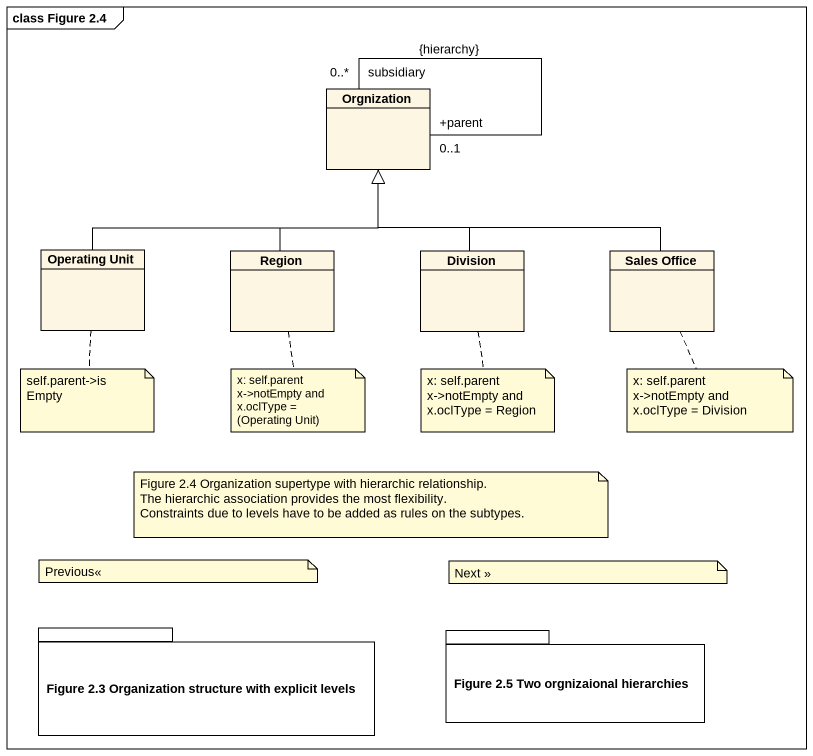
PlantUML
@startuml
mainframe class Figure 2.4
hide circle
hide empty members
class Orgnization
class "Operating Unit" as Operating_Unit
class Region
class Division
class "Sales Office" as Sales_Office
package "Figure 2.3 Organization structure with explicit levels" as Figure_2_3_Organization {
}
package "Figure 2.5 Two orgnizaional hierarchies" as Figure_2_5_Two_orgnizaional {
}
Orgnization "+parent\n0..1" -- "subsidiary\n0..*" Orgnization : {hierarchy}
Operating_Unit -right-|> Orgnization
Region -up-|> Orgnization
Division -up-|> Orgnization
Sales_Office -left-|> Orgnization
note bottom of Operating_Unit : self.parent->isEmpty
note bottom of Region
  x: self.parent
  x->notEmpty and x.oclType = (Operating Unit)
end note
note bottom of Division
  x: self.parent
  x->notEmpty and
  x.oclType = Region
end note
note bottom of Sales_Office
  x: self.parent
  x->notEmpty and x.oclType = Division
end note
note as N5
  Figure 2.4 Organization supertype with hierarchic relationship.
  The hierarchic association provides the most flexibility.
  Constraints due to levels have to be added as rules on the subtypes.
end note
note as N6
  Previous<<
end note
note as N7
  Next >>
end note
@enduml
